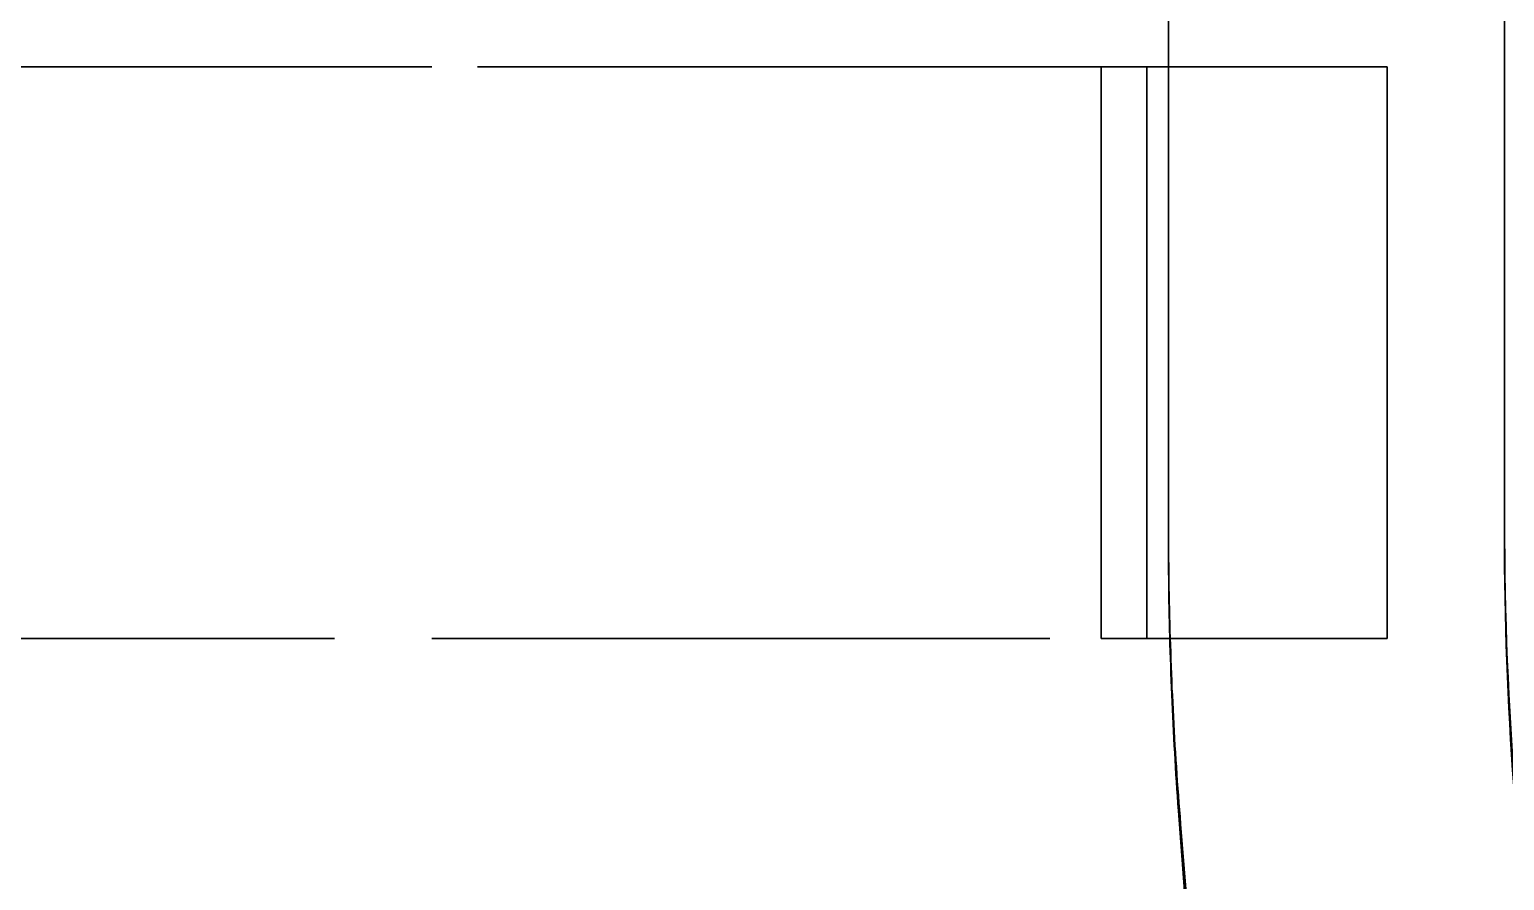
# Model space of a CAD drawing. Header units: millimetres. Extents: x 0 to 2382, y 0 to 420.
# Drawn here: x 164.19 to 174.5, y 287.81 to 293.76 of the extents above; entities that cross this region are included whole.
import ezdxf

# ---------------------------------------------------------------- set-up
doc = ezdxf.new("R2010")
doc.units = ezdxf.units.MM
doc.linetypes.add('IRAM-E-TRAZOS', pattern=[5, 4, -1])
doc.layers.add('02-OCULTA', color=4, linetype='IRAM-E-TRAZOS', lineweight=35)
doc.layers.add('08-FINA', color=5, linetype='CONTINUOUS', lineweight=18)

msp = doc.modelspace()

# ---------------------------------------------------------------- linework, layer by layer
at = {"layer": '02-OCULTA'}
for p, q in [((172.15, 290.221), (172.15, 293.9)), ((172.15, 290.308), (172.15, 293.9)), ((174.5, 290.221), (174.5, 293.9)), ((174.5, 290.308), (174.5, 293.9)), ((172, 293.5), (147, 293.5)), ((147.32, 293.5), (171.68, 293.5)), ((173.68, 293.5), (171.68, 293.5)), ((171.68, 293.5), (171.68, 289.5)), ((171.68, 289.5), (171.68, 293.5)), ((172, 293.5), (173.68, 293.5)), ((172, 289.5), (172, 293.5)), ((172, 289.5), (172, 293.5)), ((173.68, 289.5), (173.68, 293.5)), ((173.68, 289.5), (173.68, 293.5)), ((147, 289.5), (172, 289.5)), ((147.32, 289.5), (171.68, 289.5)), ((171.68, 289.5), (173.68, 289.5)), ((172, 289.5), (173.68, 289.5)), ((172.478, 284.812), (172.221, 288.295)), ((172.494, 284.991), (172.235, 288.2))]:
    msp.add_line(p, q, dxfattribs=at)
for points in [[(172.235, 288.2), (172.231, 288.251), (172.227, 288.301), (172.223, 288.351), (172.22, 288.401), (172.216, 288.451), (172.212, 288.501), (172.209, 288.551), (172.206, 288.601), (172.202, 288.651), (172.199, 288.702), (172.196, 288.752), (172.193, 288.802), (172.191, 288.852), (172.188, 288.902), (172.185, 288.952), (172.183, 289.003), (172.18, 289.053), (172.178, 289.103), (172.175, 289.153), (172.173, 289.203), (172.171, 289.253), (172.169, 289.304), (172.167, 289.354), (172.166, 289.404), (172.164, 289.454), (172.162, 289.505), (172.161, 289.555), (172.159, 289.605), (172.158, 289.655), (172.157, 289.705), (172.156, 289.756), (172.155, 289.806), (172.154, 289.856), (172.153, 289.906), (172.152, 289.957), (172.152, 290.007), (172.151, 290.057), (172.151, 290.107), (172.15, 290.157), (172.15, 290.208), (172.15, 290.258), (172.15, 290.308)], [(172.221, 288.295), (172.217, 288.346), (172.214, 288.396), (172.21, 288.447), (172.207, 288.498), (172.203, 288.548), (172.2, 288.599), (172.197, 288.65), (172.194, 288.7), (172.191, 288.751), (172.189, 288.801), (172.186, 288.852), (172.183, 288.903), (172.181, 288.953), (172.178, 289.004), (172.176, 289.055), (172.174, 289.105), (172.172, 289.156), (172.17, 289.207), (172.168, 289.257), (172.166, 289.308), (172.164, 289.359), (172.163, 289.409), (172.161, 289.46), (172.16, 289.511), (172.158, 289.562), (172.157, 289.612), (172.156, 289.663), (172.155, 289.714), (172.154, 289.764), (172.153, 289.815), (172.152, 289.866), (172.152, 289.916), (172.151, 289.967), (172.151, 290.018), (172.15, 290.069), (172.15, 290.119), (172.15, 290.17), (172.15, 290.221)]]:
    msp.add_lwpolyline(points, dxfattribs=at)
for centre, end in [((198.325, 290.308), -175.3813), ((198.325, 290.221), -175.7814)]:
    msp.add_arc(centre, 23.825, -180, end, dxfattribs=at)
at = {"layer": '08-FINA'}
msp.add_circle((179.885, 281.85), 7.367, dxfattribs=at)

doc.saveas('drawing.dxf')
